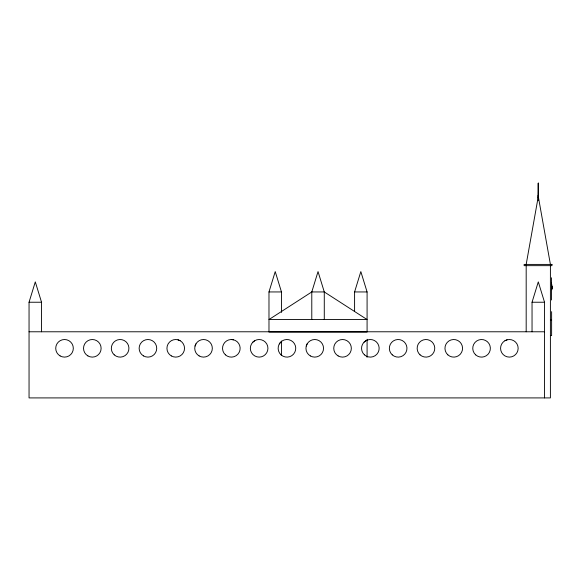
<?xml version="1.0" encoding="UTF-8"?>
<svg xmlns="http://www.w3.org/2000/svg" width="581" height="581" viewBox="0 0 581 581"><rect width="100%" height="100%" fill="white"/><g stroke="black" fill="none" stroke-linecap="round" stroke-linejoin="round"><path stroke-width="0.87" d="M550.403 264.413L538.572 198.041L538.289 183.088L538.013 198.041L526.183 264.413M550.403 265.655L550.403 397.912L29.05 397.912L29.05 302.236L35.296 281.879L41.541 302.236L41.541 331.78M354.592 311.532L354.592 291.945L360.837 271.588L367.083 291.945L367.083 332.041L268.981 332.041L268.981 291.945L275.227 271.588L281.465 291.945L281.465 312.425M532.043 331.78L532.043 302.236L538.289 281.879L544.535 302.236L544.535 397.912M195.042 346.036L195.92 343.916M306.252 346.036L307.131 343.916M279.33 343.916L280.725 342.1M252.924 342.1L254.747 340.698A8.788 8.788 0 0 1 267.928 348.317A8.788 8.788 0 0 1 254.747 355.928A8.788 8.788 0 0 1 254.747 340.698M364.134 342.1L365.957 340.698M504.969 340.698A8.788 8.788 0 0 1 518.15 348.317A8.788 8.788 0 0 1 504.969 355.928A8.788 8.788 0 0 1 504.969 340.698L507.09 339.82M551.507 288.14L551.914 288.147L551.507 283.005L551.914 288.612L551.507 288.612M551.507 288.35L551.914 288.35L551.507 283.005M551.507 288.372L551.914 288.372L551.667 286.164M551.507 288.83L551.914 288.83L551.667 286.346M268.981 291.945L281.465 291.945M354.592 291.945L367.083 291.945M29.05 302.236L41.541 302.236M532.043 302.236L544.535 302.236M550.403 319.855L551.623 319.855M29.05 331.78L544.535 331.78M550.403 335.593L551.623 335.593L551.623 311.641M231.34 339.522L233.613 339.82M178.011 339.82L180.132 340.698M551.71 286.418L551.914 288.147M551.914 288.031L551.914 289.737M551.507 277.769L551.507 299.999M538.289 183.088L538.289 200.598M526.183 265.655L526.183 331.78M367.083 339.26L367.083 357.308M324.278 319.55L324.278 291.945L318.032 271.588L311.786 291.945L311.786 319.55M281.465 341.062L281.465 355.499M538.289 195.209L538.013 198.041L538.572 198.041L538.289 195.209M311.786 291.945L268.981 319.55L367.083 319.55L324.278 291.945L311.786 291.945M551.95 264.413L524.135 264.413L524.135 265.655L551.95 265.655L551.95 264.413M447.864 354.853A8.802 8.802 0 0 0 462.367 350.147A8.802 8.802 0 0 0 451.045 339.943A8.802 8.802 0 0 0 447.864 354.853M364.454 354.853A8.802 8.802 0 0 0 378.957 350.147A8.802 8.802 0 0 0 367.635 339.943A8.802 8.802 0 0 0 364.454 354.853M143.536 355.928A8.788 8.788 0 0 0 156.725 348.317A8.788 8.788 0 0 0 143.536 340.698A8.788 8.788 0 0 0 143.536 355.928M87.927 355.928A8.788 8.788 0 0 0 101.116 348.317A8.788 8.788 0 0 0 87.927 340.698A8.788 8.788 0 0 0 87.927 355.928M310.348 355.928A8.788 8.788 0 0 0 323.537 348.317A8.788 8.788 0 0 0 310.348 340.698A8.788 8.788 0 0 0 310.348 355.928M60.126 355.928A8.788 8.788 0 0 0 73.315 348.317A8.788 8.788 0 0 0 60.126 340.698A8.788 8.788 0 0 0 60.126 355.928M225.443 354.853A8.802 8.802 0 0 0 239.946 350.147A8.802 8.802 0 0 0 228.624 339.943A8.802 8.802 0 0 0 225.443 354.853M114.232 354.853A8.802 8.802 0 0 0 128.735 350.147A8.802 8.802 0 0 0 117.413 339.943A8.802 8.802 0 0 0 114.232 354.853M171.337 355.928A8.788 8.788 0 0 0 184.526 348.317A8.788 8.788 0 0 0 171.337 340.698A8.788 8.788 0 0 0 171.337 355.928M475.665 354.853A8.802 8.802 0 0 0 490.168 350.147A8.802 8.802 0 0 0 478.846 339.943A8.802 8.802 0 0 0 475.665 354.853M338.149 355.928A8.788 8.788 0 0 0 351.338 348.317A8.788 8.788 0 0 0 338.149 340.698A8.788 8.788 0 0 0 338.149 355.928M281.051 354.853A8.802 8.802 0 0 0 295.555 350.147A8.802 8.802 0 0 0 284.225 339.943A8.802 8.802 0 0 0 281.051 354.853M420.063 354.853A8.802 8.802 0 0 0 434.566 350.147A8.802 8.802 0 0 0 423.244 339.943A8.802 8.802 0 0 0 420.063 354.853M199.138 355.928A8.788 8.788 0 0 0 212.326 348.317A8.788 8.788 0 0 0 199.138 340.698A8.788 8.788 0 0 0 199.138 355.928M392.255 354.853A8.802 8.802 0 0 0 406.765 350.147A8.802 8.802 0 0 0 395.436 339.943A8.802 8.802 0 0 0 392.255 354.853"/></g></svg>
